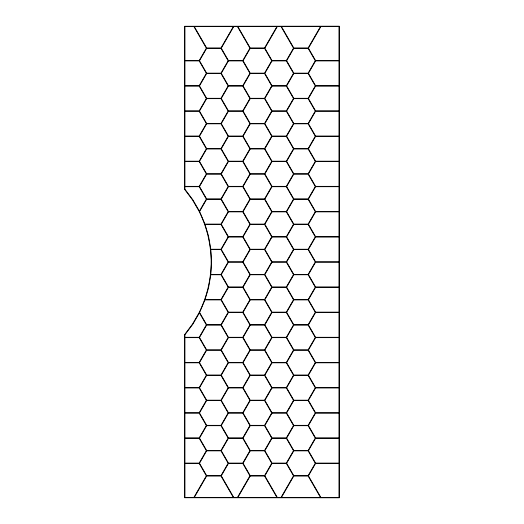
<?xml version="1.0" encoding="UTF-8"?>
<svg xmlns="http://www.w3.org/2000/svg" width="524" height="524" viewBox="0 0 524 524"><rect width="100%" height="100%" fill="white"/><g stroke="black" fill="none" stroke-linecap="round" stroke-linejoin="round"><path stroke-width="0.79" d="M211.211 262C211.048 279.456 206.973 296.774 199.251 312.435L192.531 324.068L184.605 334.685L184.625 497.721L339.29 497.78L339.29 26.22L184.625 26.279L184.605 189.315L192.531 199.932L199.251 211.565C206.973 227.226 211.048 244.544 211.211 262M211.539 262.007L210.812 274.419L220.984 274.419L228.156 262L220.984 249.581L210.812 249.581L211.539 262.007M210.792 274.74L208.467 288.148L205.022 299.577L220.984 299.577L228.156 287.159L220.984 274.74L210.792 274.74M204.923 299.898L199.578 312.487L206.646 324.729L220.984 324.729L228.156 312.317L220.984 299.898L204.923 299.898M206.364 48.162L199.199 60.581L184.926 60.581L184.926 26.521L193.873 26.521L206.364 48.162M206.646 48.326L199.48 60.745L206.646 73.157L220.984 73.157L228.156 60.745L220.984 48.326L206.646 48.326M206.364 73.321L199.199 85.74L184.926 85.74L184.926 60.902L199.199 60.902L206.364 73.321M233.39 26.521L220.984 48.005L206.646 48.005L194.247 26.521L233.39 26.521M206.646 73.484L199.48 85.903L206.646 98.316L220.984 98.316L228.156 85.903L220.984 73.484L206.646 73.484M233.763 26.521L221.266 48.162L228.431 60.581L242.769 60.581L249.941 48.162L237.444 26.521L233.763 26.521M206.364 98.479L199.199 110.898L184.926 110.898L184.926 86.06L199.199 86.06L206.364 98.479M206.646 98.643L199.48 111.055L206.646 123.474L220.984 123.474L228.156 111.055L220.984 98.643L206.646 98.643M228.431 60.902L221.266 73.321L228.431 85.74L242.769 85.74L249.941 73.321L242.769 60.902L228.431 60.902M206.364 123.638L199.199 136.05L184.926 136.05L184.926 111.219L199.199 111.219L206.364 123.638M206.646 123.795L199.48 136.214L206.646 148.633L220.984 148.633L228.156 136.214L220.984 123.795L206.646 123.795M228.431 86.06L221.266 98.479L228.431 110.898L242.769 110.898L249.941 98.479L242.769 86.06L228.431 86.06M250.223 48.326L243.051 60.745L250.223 73.157L264.561 73.157L271.727 60.745L264.561 48.326L250.223 48.326M206.364 148.79L199.199 161.209L184.926 161.209L184.926 136.378L199.199 136.378L206.364 148.79M276.96 26.521L264.561 48.005L250.223 48.005L237.817 26.521L276.96 26.521M206.646 148.954L199.48 161.372L206.646 173.791L220.984 173.791L228.156 161.372L220.984 148.954L206.646 148.954M228.431 111.219L221.266 123.638L228.431 136.05L242.769 136.05L249.941 123.638L242.769 111.219L228.431 111.219M250.223 73.484L243.051 85.903L250.223 98.316L264.561 98.316L271.727 85.903L264.561 73.484L250.223 73.484M277.334 26.521L264.836 48.162L272.008 60.581L286.346 60.581L293.512 48.162L281.021 26.521L277.334 26.521M206.364 173.948L199.199 186.367L184.926 186.367L184.926 161.536L199.199 161.536L206.364 173.948M206.646 174.112L199.48 186.531L206.646 198.943L220.984 198.943L228.156 186.531L220.984 174.112L206.646 174.112M228.431 136.378L221.266 148.79L228.431 161.209L242.769 161.209L249.941 148.79L242.769 136.378L228.431 136.378M250.223 98.643L243.051 111.055L250.223 123.474L264.561 123.474L271.727 111.055L264.561 98.643L250.223 98.643M272.008 60.902L264.836 73.321L272.008 85.74L286.346 85.74L293.512 73.321L286.346 60.902L272.008 60.902M206.364 199.107L199.415 211.139L192.793 199.749L184.926 189.256L184.926 186.688L199.199 186.688L206.364 199.107M206.646 199.271L199.578 211.513L204.923 224.102L220.984 224.102L228.156 211.683L220.984 199.271L206.646 199.271M228.431 161.536L221.266 173.948L228.431 186.367L242.769 186.367L249.941 173.948L242.769 161.536L228.431 161.536M250.223 123.795L243.051 136.214L250.223 148.633L264.561 148.633L271.727 136.214L264.561 123.795L250.223 123.795M272.008 86.06L264.836 98.479L272.008 110.898L286.346 110.898L293.512 98.479L286.346 86.06L272.008 86.06M293.794 48.326L286.628 60.745L293.794 73.157L308.132 73.157L315.304 60.745L308.132 48.326L293.794 48.326M320.531 26.521L308.132 48.005L293.794 48.005L281.395 26.521L320.531 26.521M228.431 186.688L221.266 199.107L228.431 211.526L242.769 211.526L249.941 199.107L242.769 186.688L228.431 186.688M250.223 148.954L243.051 161.372L250.223 173.791L264.561 173.791L271.727 161.372L264.561 148.954L250.223 148.954M272.008 111.219L264.836 123.638L272.008 136.05L286.346 136.05L293.512 123.638L286.346 111.219L272.008 111.219M293.794 73.484L286.628 85.903L293.794 98.316L308.132 98.316L315.304 85.903L308.132 73.484L293.794 73.484M320.904 26.521L308.413 48.162L315.579 60.581L339.074 60.581L339.074 26.521L320.904 26.521M228.431 211.847L221.266 224.265L228.431 236.684L242.769 236.684L249.941 224.265L242.769 211.847L228.431 211.847M250.223 174.112L243.051 186.531L250.223 198.943L264.561 198.943L271.727 186.531L264.561 174.112L250.223 174.112M272.008 136.378L264.836 148.79L272.008 161.209L286.346 161.209L293.512 148.79L286.346 136.378L272.008 136.378M293.794 98.643L286.628 111.055L293.794 123.474L308.132 123.474L315.304 111.055L308.132 98.643L293.794 98.643M315.579 60.902L308.413 73.321L315.579 85.74L339.074 85.74L339.074 60.902L315.579 60.902M228.156 236.841L220.984 249.26L210.792 249.26L208.467 235.852L205.022 224.423L220.984 224.423L228.156 236.841M228.431 237.005L221.266 249.424L228.431 261.836L242.769 261.836L249.941 249.424L242.769 237.005L228.431 237.005M250.223 199.271L243.051 211.683L250.223 224.102L264.561 224.102L271.727 211.683L264.561 199.271L250.223 199.271M272.008 161.536L264.836 173.948L272.008 186.367L286.346 186.367L293.512 173.948L286.346 161.536L272.008 161.536M293.794 123.795L286.628 136.214L293.794 148.633L308.132 148.633L315.304 136.214L308.132 123.795L293.794 123.795M315.579 86.06L308.413 98.479L315.579 110.898L339.074 110.898L339.074 86.06L315.579 86.06M228.431 262.164L221.266 274.576L228.431 286.995L242.769 286.995L249.941 274.576L242.769 262.164L228.431 262.164M250.223 224.423L243.051 236.841L250.223 249.26L264.561 249.26L271.727 236.841L264.561 224.423L250.223 224.423M272.008 186.688L264.836 199.107L272.008 211.526L286.346 211.526L293.512 199.107L286.346 186.688L272.008 186.688M293.794 148.954L286.628 161.372L293.794 173.791L308.132 173.791L315.304 161.372L308.132 148.954L293.794 148.954M315.579 111.219L308.413 123.638L315.579 136.05L339.074 136.05L339.074 111.219L315.579 111.219M206.364 324.893L199.199 337.312L184.926 337.312L184.926 334.744L192.793 324.251L199.415 312.861L206.364 324.893M206.646 325.057L199.48 337.469L206.646 349.888L220.984 349.888L228.156 337.469L220.984 325.057L206.646 325.057M228.431 287.316L221.266 299.735L228.431 312.153L242.769 312.153L249.941 299.735L242.769 287.316L228.431 287.316M250.223 249.581L243.051 262L250.223 274.419L264.561 274.419L271.727 262L264.561 249.581L250.223 249.581M272.008 211.847L264.836 224.265L272.008 236.684L286.346 236.684L293.512 224.265L286.346 211.847L272.008 211.847M293.794 174.112L286.628 186.531L293.794 198.943L308.132 198.943L315.304 186.531L308.132 174.112L293.794 174.112M315.579 136.378L308.413 148.79L315.579 161.209L339.074 161.209L339.074 136.378L315.579 136.378M206.364 350.052L199.199 362.464L184.926 362.464L184.926 337.633L199.199 337.633L206.364 350.052M206.646 350.209L199.48 362.628L206.646 375.046L220.984 375.046L228.156 362.628L220.984 350.209L206.646 350.209M228.431 312.474L221.266 324.893L228.431 337.312L242.769 337.312L249.941 324.893L242.769 312.474L228.431 312.474M250.223 274.74L243.051 287.159L250.223 299.577L264.561 299.577L271.727 287.159L264.561 274.74L250.223 274.74M272.008 237.005L264.836 249.424L272.008 261.836L286.346 261.836L293.512 249.424L286.346 237.005L272.008 237.005M293.794 199.271L286.628 211.683L293.794 224.102L308.132 224.102L315.304 211.683L308.132 199.271L293.794 199.271M315.579 161.536L308.413 173.948L315.579 186.367L339.074 186.367L339.074 161.536L315.579 161.536M206.364 375.21L199.199 387.622L184.926 387.622L184.926 362.791L199.199 362.791L206.364 375.21M206.646 375.367L199.48 387.786L206.646 400.205L220.984 400.205L228.156 387.786L220.984 375.367L206.646 375.367M228.431 337.633L221.266 350.052L228.431 362.464L242.769 362.464L249.941 350.052L242.769 337.633L228.431 337.633M250.223 299.898L243.051 312.317L250.223 324.729L264.561 324.729L271.727 312.317L264.561 299.898L250.223 299.898M272.008 262.164L264.836 274.576L272.008 286.995L286.346 286.995L293.512 274.576L286.346 262.164L272.008 262.164M293.794 224.423L286.628 236.841L293.794 249.26L308.132 249.26L315.304 236.841L308.132 224.423L293.794 224.423M315.579 186.688L308.413 199.107L315.579 211.526L339.074 211.526L339.074 186.688L315.579 186.688M206.364 400.362L199.199 412.781L184.926 412.781L184.926 387.95L199.199 387.95L206.364 400.362M206.646 400.526L199.48 412.945L206.646 425.357L220.984 425.357L228.156 412.945L220.984 400.526L206.646 400.526M228.431 362.791L221.266 375.21L228.431 387.622L242.769 387.622L249.941 375.21L242.769 362.791L228.431 362.791M250.223 325.057L243.051 337.469L250.223 349.888L264.561 349.888L271.727 337.469L264.561 325.057L250.223 325.057M272.008 287.316L264.836 299.735L272.008 312.153L286.346 312.153L293.512 299.735L286.346 287.316L272.008 287.316M293.794 249.581L286.628 262L293.794 274.419L308.132 274.419L315.304 262L308.132 249.581L293.794 249.581M315.579 211.847L308.413 224.265L315.579 236.684L339.074 236.684L339.074 211.847L315.579 211.847M206.364 425.521L199.199 437.94L184.926 437.94L184.926 413.102L199.199 413.102L206.364 425.521M206.646 425.685L199.48 438.097L206.646 450.516L220.984 450.516L228.156 438.097L220.984 425.685L206.646 425.685M228.431 387.95L221.266 400.362L228.431 412.781L242.769 412.781L249.941 400.362L242.769 387.95L228.431 387.95M250.223 350.209L243.051 362.628L250.223 375.046L264.561 375.046L271.727 362.628L264.561 350.209L250.223 350.209M272.008 312.474L264.836 324.893L272.008 337.312L286.346 337.312L293.512 324.893L286.346 312.474L272.008 312.474M293.794 274.74L286.628 287.159L293.794 299.577L308.132 299.577L315.304 287.159L308.132 274.74L293.794 274.74M315.579 237.005L308.413 249.424L315.579 261.836L339.074 261.836L339.074 237.005L315.579 237.005M206.364 450.679L199.199 463.098L184.926 463.098L184.926 438.261L199.199 438.261L206.364 450.679M206.646 450.843L199.48 463.255L206.646 475.674L220.984 475.674L228.156 463.255L220.984 450.843L206.646 450.843M228.431 413.102L221.266 425.521L228.431 437.94L242.769 437.94L249.941 425.521L242.769 413.102L228.431 413.102M250.223 375.367L243.051 387.786L250.223 400.205L264.561 400.205L271.727 387.786L264.561 375.367L250.223 375.367M272.008 337.633L264.836 350.052L272.008 362.464L286.346 362.464L293.512 350.052L286.346 337.633L272.008 337.633M293.794 299.898L286.628 312.317L293.794 324.729L308.132 324.729L315.304 312.317L308.132 299.898L293.794 299.898M315.579 262.164L308.413 274.576L315.579 286.995L339.074 286.995L339.074 262.164L315.579 262.164M206.364 475.838L193.873 497.479L184.926 497.479L184.926 463.419L199.199 463.419L206.364 475.838M206.646 475.995L194.247 497.479L233.39 497.479L220.984 475.995L206.646 475.995M228.431 438.261L221.266 450.679L228.431 463.098L242.769 463.098L249.941 450.679L242.769 438.261L228.431 438.261M250.223 400.526L243.051 412.945L250.223 425.357L264.561 425.357L271.727 412.945L264.561 400.526L250.223 400.526M272.008 362.791L264.836 375.21L272.008 387.622L286.346 387.622L293.512 375.21L286.346 362.791L272.008 362.791M293.794 325.057L286.628 337.469L293.794 349.888L308.132 349.888L315.304 337.469L308.132 325.057L293.794 325.057M315.579 287.316L308.413 299.735L315.579 312.153L339.074 312.153L339.074 287.316L315.579 287.316M228.431 463.419L221.266 475.838L233.763 497.479L237.444 497.479L249.941 475.838L242.769 463.419L228.431 463.419M250.223 425.685L243.051 438.097L250.223 450.516L264.561 450.516L271.727 438.097L264.561 425.685L250.223 425.685M272.008 387.95L264.836 400.362L272.008 412.781L286.346 412.781L293.512 400.362L286.346 387.95L272.008 387.95M293.794 350.209L286.628 362.628L293.794 375.046L308.132 375.046L315.304 362.628L308.132 350.209L293.794 350.209M315.579 312.474L308.413 324.893L315.579 337.312L339.074 337.312L339.074 312.474L315.579 312.474M250.223 450.843L243.051 463.255L250.223 475.674L264.561 475.674L271.727 463.255L264.561 450.843L250.223 450.843M272.008 413.102L264.836 425.521L272.008 437.94L286.346 437.94L293.512 425.521L286.346 413.102L272.008 413.102M293.794 375.367L286.628 387.786L293.794 400.205L308.132 400.205L315.304 387.786L308.132 375.367L293.794 375.367M315.579 337.633L308.413 350.052L315.579 362.464L339.074 362.464L339.074 337.633L315.579 337.633M250.223 475.995L237.817 497.479L276.96 497.479L264.561 475.995L250.223 475.995M272.008 438.261L264.836 450.679L272.008 463.098L286.346 463.098L293.512 450.679L286.346 438.261L272.008 438.261M293.794 400.526L286.628 412.945L293.794 425.357L308.132 425.357L315.304 412.945L308.132 400.526L293.794 400.526M315.579 362.791L308.413 375.21L315.579 387.622L339.074 387.622L339.074 362.791L315.579 362.791M272.008 463.419L264.836 475.838L277.334 497.479L281.021 497.479L293.512 475.838L286.346 463.419L272.008 463.419M293.794 425.685L286.628 438.097L293.794 450.516L308.132 450.516L315.304 438.097L308.132 425.685L293.794 425.685M315.579 387.95L308.413 400.362L315.579 412.781L339.074 412.781L339.074 387.95L315.579 387.95M293.794 450.843L286.628 463.255L293.794 475.674L308.132 475.674L315.304 463.255L308.132 450.843L293.794 450.843M315.579 413.102L308.413 425.521L315.579 437.94L339.074 437.94L339.074 413.102L315.579 413.102M315.579 438.261L308.413 450.679L315.579 463.098L339.074 463.098L339.074 438.261L315.579 438.261M293.794 475.995L281.395 497.479L320.531 497.479L308.132 475.995L293.794 475.995M315.579 463.419L308.413 475.838L320.904 497.479L339.074 497.479L339.074 463.419L315.579 463.419"/></g></svg>
